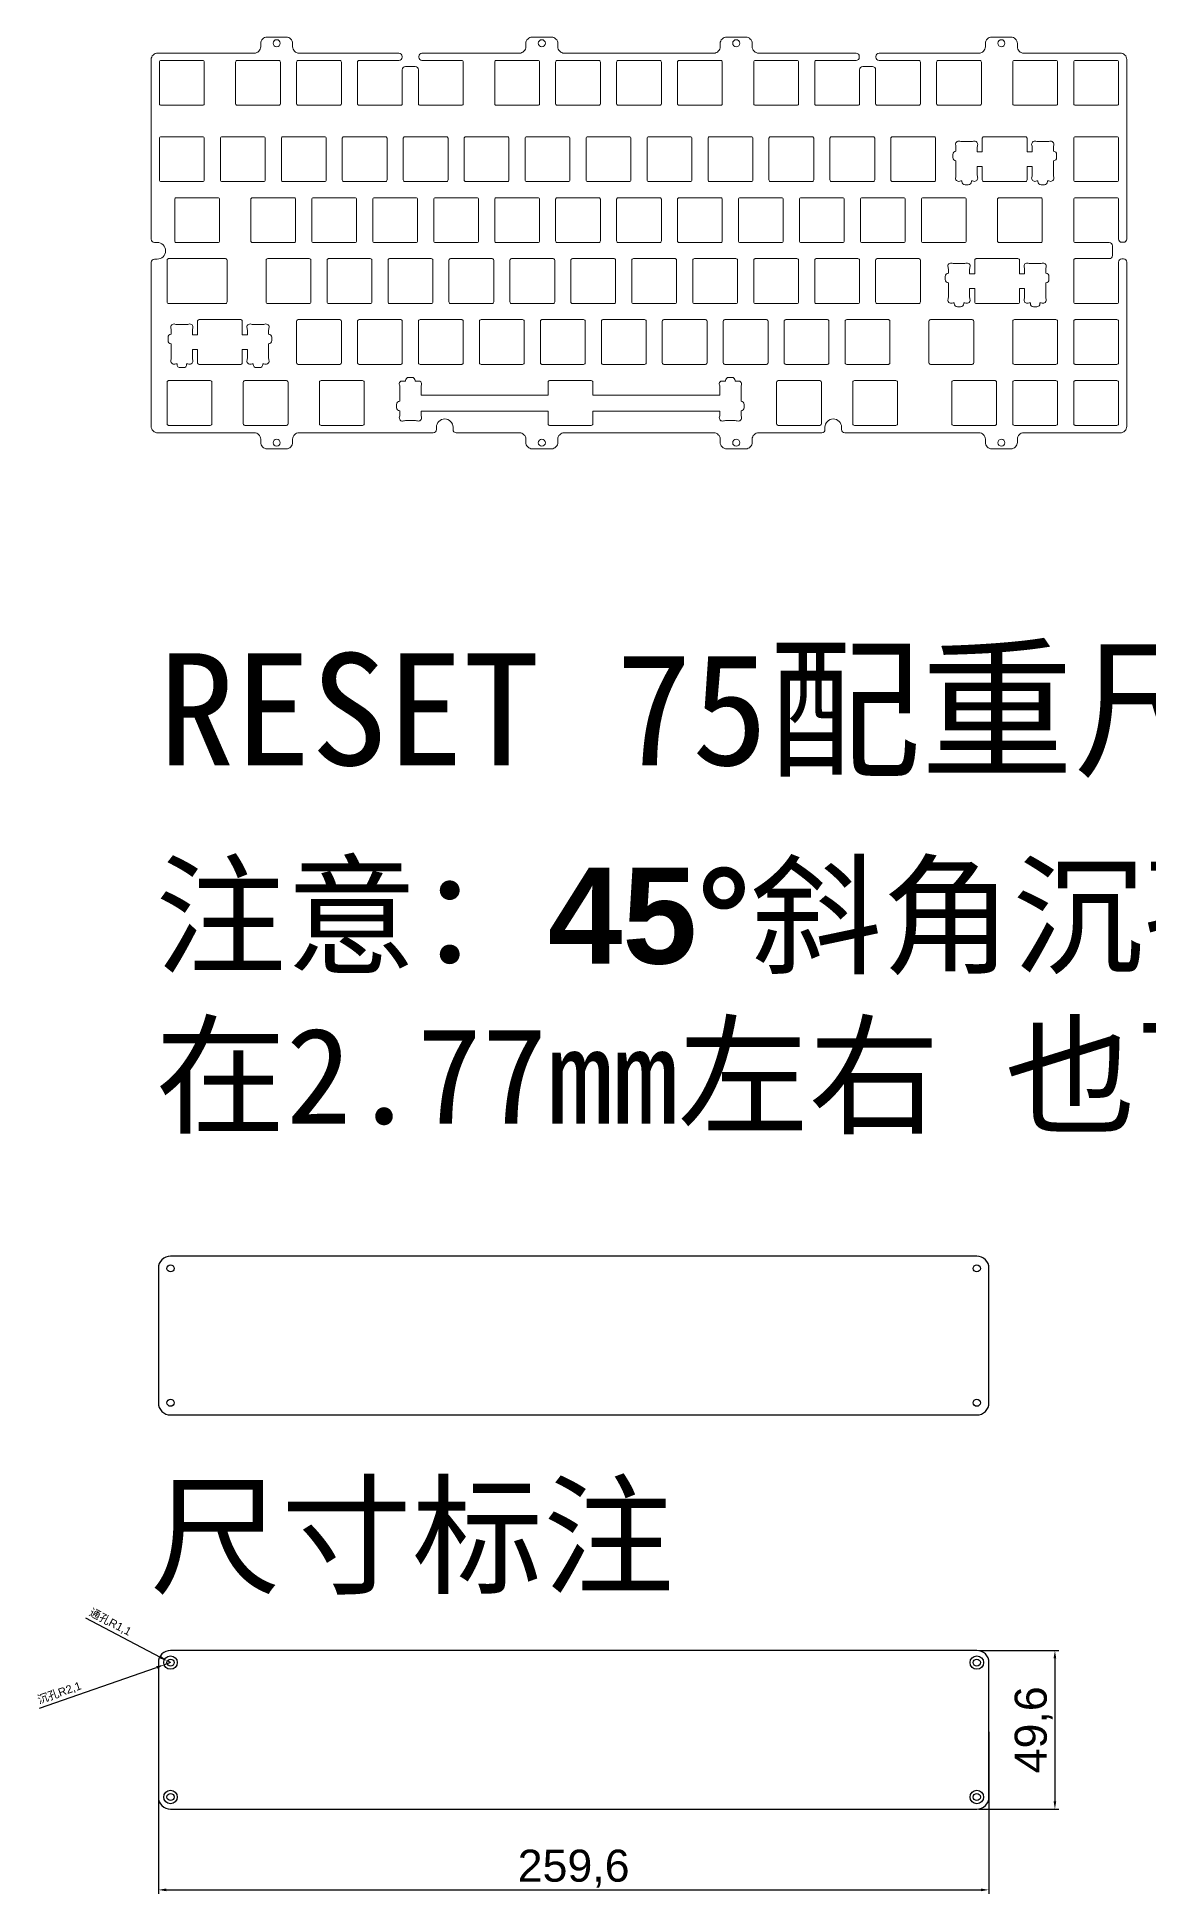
# Model space of a CAD drawing. Header units: millimetres. Extents: x 2670 to 4041, y 544 to 1639.
# Drawn here: x 2670 to 3018, y 544 to 1124 of the extents above; entities that cross this region are included whole.
import ezdxf

# ---------------------------------------------------------------- set-up
doc = ezdxf.new("R2010")
doc.units = ezdxf.units.MM
doc.layers.add('1', color=7, linetype='Continuous', lineweight=0)
doc.styles.get("Standard").update_dxf_attribs({"font": 'arial.ttf'})
doc.dimstyles.new('ISO-25', dxfattribs={"dimtxt": 2.5, "dimasz": 2.5, "dimexe": 1.25, "dimexo": 0.625, "dimtad": 1, "dimtxsty": 'Standard', "dimcen": 2.5, "dimadec": 0, "dimazin": 0, "dimtfac": 1, "dimtmove": 0, "dimatfit": 3, "dimfxl": 0, "dimarcsym": 0})

# ---------------------------------------------------------------- blocks, each defined once
blk = doc.blocks.new('*D58')
at = {"color": 0, "lineweight": -2, "transparency": 16777216}
for p, q in [((2707.94, 594.72), (2707.94, 544.08)), ((2967.54, 594.72), (2967.54, 544.08)), ((2710.44, 545.33), (2965.04, 545.33))]:
    blk.add_line(p, q, dxfattribs=at)
at = {"color": 0, "transparency": 16777216}
for points in [[(2710.44, 545.75), (2710.44, 544.91), (2707.94, 545.33)], [(2965.04, 545.75), (2965.04, 544.91), (2967.54, 545.33)]]:
    blk.add_solid(points, dxfattribs=at)
at = {"layer": 'Defpoints', "color": 0, "transparency": 16777216}
for p in [(2707.94, 595.34), (2967.54, 595.34), (2967.54, 545.33)]:
    blk.add_point(p, dxfattribs=at)
at = {"color": 0, "transparency": 16777216, "insert": (2837.74, 551.96), "char_height": 2.5, "attachment_point": 5}
blk.add_mtext('{\\H4x;259,6}', dxfattribs=at)
blk = doc.blocks.new('*D59')
at = {"color": 0, "lineweight": -2, "transparency": 16777216}
for p, q in [((2964.37, 620.14), (2989.4, 620.14)), ((2988.15, 617.64), (2988.15, 573.04)), ((2964.37, 570.54), (2989.4, 570.54))]:
    blk.add_line(p, q, dxfattribs=at)
at = {"color": 0, "transparency": 16777216}
for points in [[(2987.73, 617.64), (2988.57, 617.64), (2988.15, 620.14)], [(2987.73, 573.04), (2988.57, 573.04), (2988.15, 570.54)]]:
    blk.add_solid(points, dxfattribs=at)
at = {"layer": 'Defpoints', "color": 0, "transparency": 16777216}
for p in [(2963.74, 620.14), (2963.74, 570.54), (2988.15, 570.54)]:
    blk.add_point(p, dxfattribs=at)
at = {"color": 0, "transparency": 16777216, "insert": (2981.52, 595.34), "char_height": 2.5, "attachment_point": 5, "rotation": 90}
blk.add_mtext('{\\H4x;49,6}', dxfattribs=at)
blk = doc.blocks.new('*D60')
at = {"color": 0, "lineweight": -2, "transparency": 16777216}
for p, q in [((2685.14, 630.3), (2708.56, 618.02)), ((2711.74, 616.34), (2710.77, 616.86))]:
    blk.add_line(p, q, dxfattribs=at)
at = {"color": 0, "transparency": 16777216}
blk.add_solid([(2708.75, 618.39), (2708.36, 617.65), (2710.77, 616.86)], dxfattribs=at)
at = {"layer": 'Defpoints', "color": 0, "transparency": 16777216}
for p in [(2710.77, 616.86), (2711.74, 616.34)]:
    blk.add_point(p, dxfattribs=at)
at = {"color": 0, "transparency": 16777216, "insert": (2692.86, 628.86), "char_height": 2.5, "attachment_point": 5, "rotation": 332.32259}
blk.add_mtext('{\\fSimSun|b0|i0|c134|p2;通孔}R1,1', dxfattribs=at)
blk = doc.blocks.new('*D61')
at = {"color": 0, "lineweight": -2, "transparency": 16777216}
for p, q in [((2711.74, 616.34), (2709.76, 615.65)), ((2670.75, 602.1), (2707.4, 614.83))]:
    blk.add_line(p, q, dxfattribs=at)
at = {"color": 0, "transparency": 16777216}
blk.add_solid([(2707.26, 615.23), (2707.54, 614.44), (2709.76, 615.65)], dxfattribs=at)
at = {"layer": 'Defpoints', "color": 0, "transparency": 16777216}
for p in [(2709.76, 615.65), (2711.74, 616.34)]:
    blk.add_point(p, dxfattribs=at)
at = {"color": 0, "transparency": 16777216, "insert": (2677.07, 606.74), "char_height": 2.5, "attachment_point": 5, "rotation": 19.16026}
blk.add_mtext('{\\fSimSun|b0|i0|c134|p2;沉孔}R2,1', dxfattribs=at)

msp = doc.modelspace()

# ---------------------------------------------------------------- linework, layer by layer
at = {"color": 7, "linetype": 'Continuous', "lineweight": 25}
for p, q in [((2963.745, 743.316), (2711.745, 743.316)), ((2707.945, 739.516), (2707.945, 697.516)), ((2967.545, 697.516), (2967.545, 739.516)), ((2711.745, 693.716), (2963.745, 693.716)), ((2707.945, 616.344), (2707.945, 574.344)), ((2963.745, 620.144), (2711.745, 620.144)), ((2967.545, 574.344), (2967.545, 616.344)), ((2711.745, 570.544), (2963.745, 570.544))]:
    msp.add_line(p, q, dxfattribs=at)
for centre, radius in [((2711.745, 739.516), 1.1), ((2963.745, 739.516), 1.1), ((2711.745, 697.516), 1.1), ((2963.745, 697.516), 1.1), ((2711.745, 616.344), 2.1), ((2711.745, 616.344), 1.1), ((2963.745, 616.344), 2.1), ((2963.745, 616.344), 1.1), ((2711.745, 574.344), 2.1), ((2711.745, 574.344), 1.1), ((2963.745, 574.344), 2.1), ((2963.745, 574.344), 1.1)]:
    msp.add_circle(centre, radius, dxfattribs=at)
for centre, start, end in [((2711.745, 739.516), 90, 180), ((2963.745, 739.516), 0, 90), ((2711.745, 697.516), 180, 270), ((2963.745, 697.516), 270, 0), ((2711.745, 616.344), 90, 180), ((2963.745, 616.344), 0, 90), ((2711.745, 574.344), 180, 270), ((2963.745, 574.344), 270, 0)]:
    msp.add_arc(centre, 3.8, start, end, dxfattribs=at)
at = {"layer": '1'}
for points in [[(2784.195, 1103.425, -0.4142136), (2783.695, 1102.925), (2770.695, 1102.925, -0.4142136), (2770.195, 1103.425), (2770.195, 1116.425, -0.4142136), (2770.695, 1116.925), (2783.133, 1116.925, 0.4142136), (2784.133, 1117.925), (2784.133, 1118.233, 0.4142136), (2783.133, 1119.233), (2751.922, 1119.233, -0.4142136), (2749.922, 1121.233), (2749.922, 1122.233, 0.4142136), (2747.922, 1124.233), (2741.922, 1124.233, 0.4142136), (2739.922, 1122.233), (2739.922, 1121.233, -0.4142136), (2737.922, 1119.233), (2707.711, 1119.233, 0.4142136), (2705.711, 1117.233), (2705.711, 1061.069, 0.4142136), (2706.711, 1060.069), (2707.594, 1060.069, -1), (2707.594, 1054.869), (2706.711, 1054.869, 0.4142136), (2705.711, 1053.869), (2705.711, 1002.605, 0.4142136), (2707.711, 1000.605), (2737.922, 1000.605, -0.4142136), (2739.922, 998.605), (2739.922, 997.605, 0.4142136), (2741.922, 995.605), (2747.922, 995.605, 0.4142136), (2749.922, 997.605), (2749.922, 998.605, -0.4142136), (2751.922, 1000.605), (2793.849, 1000.605, 0.4142136), (2794.849, 1001.605), (2794.849, 1002.327, -1), (2800.049, 1002.327), (2800.049, 1001.605, 0.4142136), (2801.049, 1000.605), (2820.799, 1000.605, -0.4142136), (2822.799, 998.605), (2822.799, 997.605, 0.4142136), (2824.799, 995.605), (2830.799, 995.605, 0.4142136), (2832.799, 997.605), (2832.799, 998.605, -0.4142136), (2834.799, 1000.605), (2881.542, 1000.605, -0.4142136), (2883.542, 998.605), (2883.542, 997.605, 0.4142136), (2885.542, 995.605), (2891.542, 995.605, 0.4142136), (2893.542, 997.605), (2893.542, 998.605, -0.4142136), (2895.542, 1000.605), (2915.292, 1000.605, 0.4142136), (2916.292, 1001.605), (2916.292, 1002.327, -1), (2921.492, 1002.327), (2921.492, 1001.605, 0.4142136), (2922.492, 1000.605), (2964.419, 1000.605, -0.4142136), (2966.419, 998.605), (2966.419, 997.605, 0.4142136), (2968.419, 995.605), (2974.419, 995.605, 0.4142136), (2976.419, 997.605), (2976.419, 998.605, -0.4142136), (2978.419, 1000.605), (3008.605, 1000.605, 0.4142136), (3010.605, 1002.605), (3010.605, 1053.941, 0.4142136), (3009.605, 1054.941), (3009.033, 1054.941, 0.4142136), (3008.033, 1053.941), (3008.033, 1041.513, -0.4142136), (3007.533, 1041.013), (2994.533, 1041.013, -0.4142136), (2994.033, 1041.513), (2994.033, 1054.513, -0.4142136), (2994.533, 1055.013), (3005.122, 1055.013, 0.4142136), (3006.122, 1056.013), (3006.122, 1059.063, 0.4142136), (3005.122, 1060.063), (2994.533, 1060.063, -0.4142136), (2994.033, 1060.563), (2994.033, 1073.563, -0.4142136), (2994.533, 1074.063), (3007.533, 1074.063, -0.4142136), (3008.033, 1073.563), (3008.033, 1061.141, 0.4142136), (3009.033, 1060.141), (3009.605, 1060.141, 0.4142136), (3010.605, 1061.141), (3010.605, 1117.233, 0.4142136), (3008.605, 1119.233), (2978.419, 1119.233, -0.4142136), (2976.419, 1121.233), (2976.419, 1122.233, 0.4142136), (2974.419, 1124.233), (2968.419, 1124.233, 0.4142136), (2966.419, 1122.233), (2966.419, 1121.233, -0.4142136), (2964.419, 1119.233), (2933.208, 1119.233, 0.4142136), (2932.208, 1118.233), (2932.208, 1117.925, 0.4142136), (2933.208, 1116.925), (2945.62, 1116.925, -0.4142136), (2946.12, 1116.425), (2946.12, 1103.425, -0.4142136), (2945.62, 1102.925), (2932.62, 1102.925, -0.4142136), (2932.12, 1103.425), (2932.12, 1114.018, 0.4142136), (2931.12, 1115.018), (2928.07, 1115.018, 0.4142136), (2927.07, 1114.018), (2927.07, 1103.425, -0.4142136), (2926.57, 1102.925), (2913.57, 1102.925, -0.4142136), (2913.07, 1103.425), (2913.07, 1116.425, -0.4142136), (2913.57, 1116.925), (2926.008, 1116.925, 0.4142136), (2927.008, 1117.925), (2927.008, 1118.233, 0.4142136), (2926.008, 1119.233), (2895.542, 1119.233, -0.4142136), (2893.542, 1121.233), (2893.542, 1122.233, 0.4142136), (2891.542, 1124.233), (2885.542, 1124.233, 0.4142136), (2883.542, 1122.233), (2883.542, 1121.233, -0.4142136), (2881.542, 1119.233), (2834.799, 1119.233, -0.4142136), (2832.799, 1121.233), (2832.799, 1122.233, 0.4142136), (2830.799, 1124.233), (2824.799, 1124.233, 0.4142136), (2822.799, 1122.233), (2822.799, 1121.233, -0.4142136), (2820.799, 1119.233), (2790.333, 1119.233, 0.4142136), (2789.333, 1118.233), (2789.333, 1117.925, 0.4142136), (2790.333, 1116.925), (2802.745, 1116.925, -0.4142136), (2803.245, 1116.425), (2803.245, 1103.425, -0.4142136), (2802.745, 1102.925), (2789.745, 1102.925, -0.4142136), (2789.245, 1103.425), (2789.245, 1114.018, 0.4142136), (2788.245, 1115.018), (2785.195, 1115.018, 0.4142136), (2784.195, 1114.018)], [(2708.783, 1102.925), (2721.783, 1102.925, 0.4142136), (2722.283, 1103.425), (2722.283, 1116.425, 0.4142136), (2721.783, 1116.925), (2708.783, 1116.925, 0.4142136), (2708.283, 1116.425), (2708.283, 1103.425, 0.4142136)], [(2732.595, 1102.925), (2745.595, 1102.925, 0.4142136), (2746.095, 1103.425), (2746.095, 1116.425, 0.4142136), (2745.595, 1116.925), (2732.595, 1116.925, 0.4142136), (2732.095, 1116.425), (2732.095, 1103.425, 0.4142136)], [(2751.645, 1102.925), (2764.645, 1102.925, 0.4142136), (2765.145, 1103.425), (2765.145, 1116.425, 0.4142136), (2764.645, 1116.925), (2751.645, 1116.925, 0.4142136), (2751.145, 1116.425), (2751.145, 1103.425, 0.4142136)], [(2813.558, 1102.925), (2826.558, 1102.925, 0.4142136), (2827.058, 1103.425), (2827.058, 1116.425, 0.4142136), (2826.558, 1116.925), (2813.558, 1116.925, 0.4142136), (2813.058, 1116.425), (2813.058, 1103.425, 0.4142136)], [(2832.608, 1102.925), (2845.608, 1102.925, 0.4142136), (2846.108, 1103.425), (2846.108, 1116.425, 0.4142136), (2845.608, 1116.925), (2832.608, 1116.925, 0.4142136), (2832.108, 1116.425), (2832.108, 1103.425, 0.4142136)], [(2851.658, 1102.925), (2864.658, 1102.925, 0.4142136), (2865.158, 1103.425), (2865.158, 1116.425, 0.4142136), (2864.658, 1116.925), (2851.658, 1116.925, 0.4142136), (2851.158, 1116.425), (2851.158, 1103.425, 0.4142136)], [(2870.708, 1102.925), (2883.708, 1102.925, 0.4142136), (2884.208, 1103.425), (2884.208, 1116.425, 0.4142136), (2883.708, 1116.925), (2870.708, 1116.925, 0.4142136), (2870.208, 1116.425), (2870.208, 1103.425, 0.4142136)], [(2894.52, 1102.925), (2907.52, 1102.925, 0.4142136), (2908.02, 1103.425), (2908.02, 1116.425, 0.4142136), (2907.52, 1116.925), (2894.52, 1116.925, 0.4142136), (2894.02, 1116.425), (2894.02, 1103.425, 0.4142136)], [(2951.67, 1102.925), (2964.67, 1102.925, 0.4142136), (2965.17, 1103.425), (2965.17, 1116.425, 0.4142136), (2964.67, 1116.925), (2951.67, 1116.925, 0.4142136), (2951.17, 1116.425), (2951.17, 1103.425, 0.4142136)], [(2988.983, 1103.425), (2988.983, 1116.425, 0.4142136), (2988.483, 1116.925), (2975.483, 1116.925, 0.4142136), (2974.983, 1116.425), (2974.983, 1103.425, 0.4142136), (2975.483, 1102.925), (2988.483, 1102.925, 0.4142136)], [(2994.533, 1102.925), (3007.533, 1102.925, 0.4142136), (3008.033, 1103.425), (3008.033, 1116.425, 0.4142136), (3007.533, 1116.925), (2994.533, 1116.925, 0.4142136), (2994.033, 1116.425), (2994.033, 1103.425, 0.4142136)], [(2708.783, 1079.113), (2721.783, 1079.113, 0.4142136), (2722.283, 1079.613), (2722.283, 1092.613, 0.4142136), (2721.783, 1093.113), (2708.783, 1093.113, 0.4142136), (2708.283, 1092.613), (2708.283, 1079.613, 0.4142136)], [(2727.833, 1079.113), (2740.833, 1079.113, 0.4142136), (2741.333, 1079.613), (2741.333, 1092.613, 0.4142136), (2740.833, 1093.113), (2727.833, 1093.113, 0.4142136), (2727.333, 1092.613), (2727.333, 1079.613, 0.4142136)], [(2746.883, 1079.113), (2759.883, 1079.113, 0.4142136), (2760.383, 1079.613), (2760.383, 1092.613, 0.4142136), (2759.883, 1093.113), (2746.883, 1093.113, 0.4142136), (2746.383, 1092.613), (2746.383, 1079.613, 0.4142136)], [(2765.933, 1079.113), (2778.933, 1079.113, 0.4142136), (2779.433, 1079.613), (2779.433, 1092.613, 0.4142136), (2778.933, 1093.113), (2765.933, 1093.113, 0.4142136), (2765.433, 1092.613), (2765.433, 1079.613, 0.4142136)], [(2784.983, 1079.113), (2797.983, 1079.113, 0.4142136), (2798.483, 1079.613), (2798.483, 1092.613, 0.4142136), (2797.983, 1093.113), (2784.983, 1093.113, 0.4142136), (2784.483, 1092.613), (2784.483, 1079.613, 0.4142136)], [(2804.033, 1079.113), (2817.033, 1079.113, 0.4142136), (2817.533, 1079.613), (2817.533, 1092.613, 0.4142136), (2817.033, 1093.113), (2804.033, 1093.113, 0.4142136), (2803.533, 1092.613), (2803.533, 1079.613, 0.4142136)], [(2823.083, 1079.113), (2836.083, 1079.113, 0.4142136), (2836.583, 1079.613), (2836.583, 1092.613, 0.4142136), (2836.083, 1093.113), (2823.083, 1093.113, 0.4142136), (2822.583, 1092.613), (2822.583, 1079.613, 0.4142136)], [(2842.133, 1079.113), (2855.133, 1079.113, 0.4142136), (2855.633, 1079.613), (2855.633, 1092.613, 0.4142136), (2855.133, 1093.113), (2842.133, 1093.113, 0.4142136), (2841.633, 1092.613), (2841.633, 1079.613, 0.4142136)], [(2842.133, 1079.113), (2855.133, 1079.113, 0.4142136), (2855.633, 1079.613), (2855.633, 1092.613, 0.4142136), (2855.133, 1093.113), (2842.133, 1093.113, 0.4142136), (2841.633, 1092.613), (2841.633, 1079.613, 0.4142136)], [(2861.183, 1079.113), (2874.183, 1079.113, 0.4142136), (2874.683, 1079.613), (2874.683, 1092.613, 0.4142136), (2874.183, 1093.113), (2861.183, 1093.113, 0.4142136), (2860.683, 1092.613), (2860.683, 1079.613, 0.4142136)], [(2880.233, 1079.113), (2893.233, 1079.113, 0.4142136), (2893.733, 1079.613), (2893.733, 1092.613, 0.4142136), (2893.233, 1093.113), (2880.233, 1093.113, 0.4142136), (2879.733, 1092.613), (2879.733, 1079.613, 0.4142136)], [(2899.283, 1079.113), (2912.283, 1079.113, 0.4142136), (2912.783, 1079.613), (2912.783, 1092.613, 0.4142136), (2912.283, 1093.113), (2899.283, 1093.113, 0.4142136), (2898.783, 1092.613), (2898.783, 1079.613, 0.4142136)], [(2918.333, 1079.113), (2931.333, 1079.113, 0.4142136), (2931.833, 1079.613), (2931.833, 1092.613, 0.4142136), (2931.333, 1093.113), (2918.333, 1093.113, 0.4142136), (2917.833, 1092.613), (2917.833, 1079.613, 0.4142136)], [(2937.383, 1079.113), (2950.383, 1079.113, 0.4142136), (2950.883, 1079.613), (2950.883, 1092.613, 0.4142136), (2950.383, 1093.113), (2937.383, 1093.113, 0.4142136), (2936.883, 1092.613), (2936.883, 1079.613, 0.4142136)], [(2982.195, 1091.71, 0.6125159), (2980.935, 1090.45, -0.0785975), (2981.033, 1089.833), (2981.033, 1088.413), (2979.458, 1088.412), (2979.458, 1092.613, 0.4142136), (2978.958, 1093.113), (2965.958, 1093.113, 0.4142136), (2965.458, 1092.613), (2965.458, 1088.412), (2963.883, 1088.413), (2963.883, 1089.833, -0.0785975), (2963.98, 1090.45, 0.6125159), (2962.721, 1091.71, -0.0785975), (2962.103, 1091.613), (2959.012, 1091.613, -0.0785975), (2958.395, 1091.71, 0.6125159), (2957.135, 1090.45, -0.0785975), (2957.233, 1089.833), (2957.233, 1088.583, 0.4142136), (2956.233, 1087.583), (2956.233, 1086.583, 0.4142136), (2957.233, 1085.583), (2957.233, 1081.092, -0.0785975), (2957.135, 1080.475, 0.6125159), (2958.395, 1079.215, -0.0785975), (2959.012, 1079.313), (2959.058, 1079.313), (2959.058, 1079.113, 0.4142136), (2960.058, 1078.113), (2961.058, 1078.113, 0.4142136), (2962.058, 1079.113), (2962.058, 1079.313), (2962.103, 1079.313, -0.0785975), (2962.721, 1079.215, 0.6125159), (2963.98, 1080.475, -0.0785975), (2963.883, 1081.092), (2963.883, 1083.813), (2965.458, 1083.812), (2965.458, 1079.613, 0.4142136), (2965.958, 1079.113), (2978.958, 1079.113, 0.4142136), (2979.458, 1079.613), (2979.458, 1083.812), (2981.033, 1083.813), (2981.033, 1081.092, -0.0785975), (2980.935, 1080.475, 0.6125159), (2982.195, 1079.215, -0.0785975), (2982.812, 1079.313), (2982.858, 1079.313), (2982.858, 1079.113, 0.4142136), (2983.858, 1078.113), (2984.858, 1078.113, 0.4142136), (2985.858, 1079.113), (2985.858, 1079.313), (2985.903, 1079.313, -0.0785975), (2986.521, 1079.215, 0.6125159), (2987.78, 1080.475, -0.0785975), (2987.683, 1081.092), (2987.683, 1085.583, 0.4142136), (2988.683, 1086.583), (2988.683, 1087.583, 0.4142136), (2987.683, 1088.583), (2987.683, 1089.833, -0.0785975), (2987.78, 1090.45, 0.6125159), (2986.521, 1091.71, -0.0785975), (2985.903, 1091.613), (2982.812, 1091.613, -0.0785975)], [(2994.533, 1079.113), (3007.533, 1079.113, 0.4142136), (3008.033, 1079.613), (3008.033, 1092.613, 0.4142136), (3007.533, 1093.113), (2994.533, 1093.113, 0.4142136), (2994.033, 1092.613), (2994.033, 1079.613, 0.4142136)], [(2713.545, 1060.063), (2726.545, 1060.063, 0.4142136), (2727.045, 1060.563), (2727.045, 1073.563, 0.4142136), (2726.545, 1074.063), (2713.545, 1074.063, 0.4142136), (2713.045, 1073.563), (2713.045, 1060.563, 0.4142136)], [(2737.358, 1060.063), (2750.358, 1060.063, 0.4142136), (2750.858, 1060.563), (2750.858, 1073.563, 0.4142136), (2750.358, 1074.063), (2737.358, 1074.063, 0.4142136), (2736.858, 1073.563), (2736.858, 1060.563, 0.4142136)], [(2756.408, 1060.063), (2769.408, 1060.063, 0.4142136), (2769.908, 1060.563), (2769.908, 1073.563, 0.4142136), (2769.408, 1074.063), (2756.408, 1074.063, 0.4142136), (2755.908, 1073.563), (2755.908, 1060.563, 0.4142136)], [(2775.458, 1060.063), (2788.458, 1060.063, 0.4142136), (2788.958, 1060.563), (2788.958, 1073.563, 0.4142136), (2788.458, 1074.063), (2775.458, 1074.063, 0.4142136), (2774.958, 1073.563), (2774.958, 1060.563, 0.4142136)], [(2794.508, 1060.063), (2807.508, 1060.063, 0.4142136), (2808.008, 1060.563), (2808.008, 1073.563, 0.4142136), (2807.508, 1074.063), (2794.508, 1074.063, 0.4142136), (2794.008, 1073.563), (2794.008, 1060.563, 0.4142136)], [(2813.558, 1060.063), (2826.558, 1060.063, 0.4142136), (2827.058, 1060.563), (2827.058, 1073.563, 0.4142136), (2826.558, 1074.063), (2813.558, 1074.063, 0.4142136), (2813.058, 1073.563), (2813.058, 1060.563, 0.4142136)], [(2832.608, 1060.063), (2845.608, 1060.063, 0.4142136), (2846.108, 1060.563), (2846.108, 1073.563, 0.4142136), (2845.608, 1074.063), (2832.608, 1074.063, 0.4142136), (2832.108, 1073.563), (2832.108, 1060.563, 0.4142136)], [(2851.658, 1060.063), (2864.658, 1060.063, 0.4142136), (2865.158, 1060.563), (2865.158, 1073.563, 0.4142136), (2864.658, 1074.063), (2851.658, 1074.063, 0.4142136), (2851.158, 1073.563), (2851.158, 1060.563, 0.4142136)], [(2870.708, 1060.063), (2883.708, 1060.063, 0.4142136), (2884.208, 1060.563), (2884.208, 1073.563, 0.4142136), (2883.708, 1074.063), (2870.708, 1074.063, 0.4142136), (2870.208, 1073.563), (2870.208, 1060.563, 0.4142136)], [(2889.758, 1060.063), (2902.758, 1060.063, 0.4142136), (2903.258, 1060.563), (2903.258, 1073.563, 0.4142136), (2902.758, 1074.063), (2889.758, 1074.063, 0.4142136), (2889.258, 1073.563), (2889.258, 1060.563, 0.4142136)], [(2908.808, 1060.063), (2921.808, 1060.063, 0.4142136), (2922.308, 1060.563), (2922.308, 1073.563, 0.4142136), (2921.808, 1074.063), (2908.808, 1074.063, 0.4142136), (2908.308, 1073.563), (2908.308, 1060.563, 0.4142136)], [(2927.858, 1060.063), (2940.858, 1060.063, 0.4142136), (2941.358, 1060.563), (2941.358, 1073.563, 0.4142136), (2940.858, 1074.063), (2927.858, 1074.063, 0.4142136), (2927.358, 1073.563), (2927.358, 1060.563, 0.4142136)], [(2946.908, 1060.063), (2959.908, 1060.063, 0.4142136), (2960.408, 1060.563), (2960.408, 1073.563, 0.4142136), (2959.908, 1074.063), (2946.908, 1074.063, 0.4142136), (2946.408, 1073.563), (2946.408, 1060.563, 0.4142136)], [(2970.72, 1060.063), (2983.72, 1060.063, 0.4142136), (2984.22, 1060.563), (2984.22, 1073.563, 0.4142136), (2983.72, 1074.063), (2970.72, 1074.063, 0.4142136), (2970.22, 1073.563), (2970.22, 1060.563, 0.4142136)], [(2728.927, 1041.013, 0.4142136), (2729.427, 1041.513), (2729.427, 1054.513, 0.4142136), (2728.927, 1055.013), (2711.164, 1055.013, 0.4142136), (2710.664, 1054.513), (2710.664, 1041.513, 0.4142136), (2711.164, 1041.013)], [(2742.12, 1041.013), (2755.12, 1041.013, 0.4142136), (2755.62, 1041.513), (2755.62, 1054.513, 0.4142136), (2755.12, 1055.013), (2742.12, 1055.013, 0.4142136), (2741.62, 1054.513), (2741.62, 1041.513, 0.4142136)], [(2761.17, 1041.013), (2774.17, 1041.013, 0.4142136), (2774.67, 1041.513), (2774.67, 1054.513, 0.4142136), (2774.17, 1055.013), (2761.17, 1055.013, 0.4142136), (2760.67, 1054.513), (2760.67, 1041.513, 0.4142136)], [(2780.22, 1041.013), (2793.22, 1041.013, 0.4142136), (2793.72, 1041.513), (2793.72, 1054.513, 0.4142136), (2793.22, 1055.013), (2780.22, 1055.013, 0.4142136), (2779.72, 1054.513), (2779.72, 1041.513, 0.4142136)], [(2799.27, 1041.013), (2812.27, 1041.013, 0.4142136), (2812.77, 1041.513), (2812.77, 1054.513, 0.4142136), (2812.27, 1055.013), (2799.27, 1055.013, 0.4142136), (2798.77, 1054.513), (2798.77, 1041.513, 0.4142136)], [(2818.32, 1041.013), (2831.32, 1041.013, 0.4142136), (2831.82, 1041.513), (2831.82, 1054.513, 0.4142136), (2831.32, 1055.013), (2818.32, 1055.013, 0.4142136), (2817.82, 1054.513), (2817.82, 1041.513, 0.4142136)], [(2837.37, 1041.013), (2850.37, 1041.013, 0.4142136), (2850.87, 1041.513), (2850.87, 1054.513, 0.4142136), (2850.37, 1055.013), (2837.37, 1055.013, 0.4142136), (2836.87, 1054.513), (2836.87, 1041.513, 0.4142136)], [(2856.42, 1041.013), (2869.42, 1041.013, 0.4142136), (2869.92, 1041.513), (2869.92, 1054.513, 0.4142136), (2869.42, 1055.013), (2856.42, 1055.013, 0.4142136), (2855.92, 1054.513), (2855.92, 1041.513, 0.4142136)], [(2875.47, 1041.013), (2888.47, 1041.013, 0.4142136), (2888.97, 1041.513), (2888.97, 1054.513, 0.4142136), (2888.47, 1055.013), (2875.47, 1055.013, 0.4142136), (2874.97, 1054.513), (2874.97, 1041.513, 0.4142136)], [(2894.52, 1041.013), (2907.52, 1041.013, 0.4142136), (2908.02, 1041.513), (2908.02, 1054.513, 0.4142136), (2907.52, 1055.013), (2894.52, 1055.013, 0.4142136), (2894.02, 1054.513), (2894.02, 1041.513, 0.4142136)], [(2913.57, 1041.013), (2926.57, 1041.013, 0.4142136), (2927.07, 1041.513), (2927.07, 1054.513, 0.4142136), (2926.57, 1055.013), (2913.57, 1055.013, 0.4142136), (2913.07, 1054.513), (2913.07, 1041.513, 0.4142136)], [(2932.62, 1041.013), (2945.62, 1041.013, 0.4142136), (2946.12, 1041.513), (2946.12, 1054.513, 0.4142136), (2945.62, 1055.013), (2932.62, 1055.013, 0.4142136), (2932.12, 1054.513), (2932.12, 1041.513, 0.4142136)], [(2979.814, 1053.61, 0.6125159), (2978.554, 1052.35, -0.0785975), (2978.652, 1051.733), (2978.652, 1050.313), (2977.077, 1050.312), (2977.077, 1054.513, 0.4142136), (2976.577, 1055.013), (2963.577, 1055.013, 0.4142136), (2963.077, 1054.513), (2963.077, 1050.312), (2961.502, 1050.313), (2961.502, 1051.733, -0.0785975), (2961.599, 1052.35, 0.6125159), (2960.339, 1053.61, -0.0785975), (2959.722, 1053.513), (2956.631, 1053.513, -0.0785975), (2956.014, 1053.61, 0.6125159), (2954.754, 1052.35, -0.0785975), (2954.852, 1051.733), (2954.852, 1050.483, 0.4142136), (2953.852, 1049.483), (2953.852, 1048.483, 0.4142136), (2954.852, 1047.483), (2954.852, 1042.992, -0.0785975), (2954.754, 1042.375, 0.6125159), (2956.014, 1041.115, -0.0785975), (2956.631, 1041.213), (2956.677, 1041.213), (2956.677, 1041.013, 0.4142136), (2957.677, 1040.013), (2958.677, 1040.013, 0.4142136), (2959.677, 1041.013), (2959.677, 1041.213), (2959.722, 1041.213, -0.0785975), (2960.339, 1041.115, 0.6125159), (2961.599, 1042.375, -0.0785975), (2961.502, 1042.992), (2961.502, 1045.713), (2963.077, 1045.712), (2963.077, 1041.513, 0.4142136), (2963.577, 1041.013), (2976.577, 1041.013, 0.4142136), (2977.077, 1041.513), (2977.077, 1045.712), (2978.652, 1045.713), (2978.652, 1042.992, -0.0785975), (2978.554, 1042.375, 0.6125159), (2979.814, 1041.115, -0.0785975), (2980.431, 1041.213), (2980.477, 1041.213), (2980.477, 1041.013, 0.4142136), (2981.477, 1040.013), (2982.477, 1040.013, 0.4142136), (2983.477, 1041.013), (2983.477, 1041.213), (2983.522, 1041.213, -0.0785975), (2984.139, 1041.115, 0.6125159), (2985.399, 1042.375, -0.0785975), (2985.302, 1042.992), (2985.302, 1047.483, 0.4142136), (2986.302, 1048.483), (2986.302, 1049.483, 0.4142136), (2985.302, 1050.483), (2985.302, 1051.733, -0.0785975), (2985.399, 1052.35, 0.6125159), (2984.139, 1053.61, -0.0785975), (2983.522, 1053.513), (2980.431, 1053.513, -0.0785975)], [(2736.926, 1034.56, 0.6125159), (2735.667, 1033.3, -0.0785975), (2735.764, 1032.683), (2735.764, 1031.263), (2734.189, 1031.262), (2734.189, 1035.463, 0.4142136), (2733.689, 1035.963), (2720.689, 1035.963, 0.4142136), (2720.189, 1035.463), (2720.189, 1031.262), (2718.614, 1031.263), (2718.614, 1032.683, -0.0785975), (2718.712, 1033.3, 0.6125159), (2717.452, 1034.56, -0.0785975), (2716.835, 1034.463), (2713.744, 1034.463, -0.0785975), (2713.126, 1034.56, 0.6125159), (2711.867, 1033.3, -0.0785975), (2711.964, 1032.683), (2711.964, 1031.433, 0.4142136), (2710.964, 1030.433), (2710.964, 1029.433, 0.4142136), (2711.964, 1028.433), (2711.964, 1023.942, -0.0785975), (2711.867, 1023.325, 0.6125159), (2713.126, 1022.065, -0.0785975), (2713.744, 1022.163), (2713.789, 1022.163), (2713.789, 1021.963, 0.4142136), (2714.789, 1020.963), (2715.789, 1020.963, 0.4142136), (2716.789, 1021.963), (2716.789, 1022.163), (2716.835, 1022.163, -0.0785975), (2717.452, 1022.065, 0.6125159), (2718.712, 1023.325, -0.0785975), (2718.614, 1023.942), (2718.614, 1026.663), (2720.189, 1026.662), (2720.189, 1022.463, 0.4142136), (2720.689, 1021.963), (2733.689, 1021.963, 0.4142136), (2734.189, 1022.463), (2734.189, 1026.662), (2735.764, 1026.663), (2735.764, 1023.942, -0.0785975), (2735.667, 1023.325, 0.6125159), (2736.926, 1022.065, -0.0785975), (2737.544, 1022.163), (2737.589, 1022.163), (2737.589, 1021.963, 0.4142136), (2738.589, 1020.963), (2739.589, 1020.963, 0.4142136), (2740.589, 1021.963), (2740.589, 1022.163), (2740.635, 1022.163, -0.0785975), (2741.252, 1022.065, 0.6125159), (2742.512, 1023.325, -0.0785975), (2742.414, 1023.942), (2742.414, 1028.433, 0.4142136), (2743.414, 1029.433), (2743.414, 1030.433, 0.4142136), (2742.414, 1031.433), (2742.414, 1032.683, -0.0785975), (2742.512, 1033.3, 0.6125159), (2741.252, 1034.56, -0.0785975), (2740.635, 1034.463), (2737.544, 1034.463, -0.0785975)], [(2751.645, 1021.963), (2764.645, 1021.963, 0.4142136), (2765.145, 1022.463), (2765.145, 1035.463, 0.4142136), (2764.645, 1035.963), (2751.645, 1035.963, 0.4142136), (2751.145, 1035.463), (2751.145, 1022.463, 0.4142136)], [(2770.695, 1021.963), (2783.695, 1021.963, 0.4142136), (2784.195, 1022.463), (2784.195, 1035.463, 0.4142136), (2783.695, 1035.963), (2770.695, 1035.963, 0.4142136), (2770.195, 1035.463), (2770.195, 1022.463, 0.4142136)], [(2789.745, 1021.963), (2802.745, 1021.963, 0.4142136), (2803.245, 1022.463), (2803.245, 1035.463, 0.4142136), (2802.745, 1035.963), (2789.745, 1035.963, 0.4142136), (2789.245, 1035.463), (2789.245, 1022.463, 0.4142136)], [(2808.795, 1021.963), (2821.795, 1021.963, 0.4142136), (2822.295, 1022.463), (2822.295, 1035.463, 0.4142136), (2821.795, 1035.963), (2808.795, 1035.963, 0.4142136), (2808.295, 1035.463), (2808.295, 1022.463, 0.4142136)], [(2827.845, 1021.963), (2840.845, 1021.963, 0.4142136), (2841.345, 1022.463), (2841.345, 1035.463, 0.4142136), (2840.845, 1035.963), (2827.845, 1035.963, 0.4142136), (2827.345, 1035.463), (2827.345, 1022.463, 0.4142136)], [(2846.895, 1021.963), (2859.895, 1021.963, 0.4142136), (2860.395, 1022.463), (2860.395, 1035.463, 0.4142136), (2859.895, 1035.963), (2846.895, 1035.963, 0.4142136), (2846.395, 1035.463), (2846.395, 1022.463, 0.4142136)], [(2865.945, 1021.963), (2878.945, 1021.963, 0.4142136), (2879.445, 1022.463), (2879.445, 1035.463, 0.4142136), (2878.945, 1035.963), (2865.945, 1035.963, 0.4142136), (2865.445, 1035.463), (2865.445, 1022.463, 0.4142136)], [(2884.995, 1021.963), (2897.995, 1021.963, 0.4142136), (2898.495, 1022.463), (2898.495, 1035.463, 0.4142136), (2897.995, 1035.963), (2884.995, 1035.963, 0.4142136), (2884.495, 1035.463), (2884.495, 1022.463, 0.4142136)], [(2904.045, 1021.963), (2917.045, 1021.963, 0.4142136), (2917.545, 1022.463), (2917.545, 1035.463, 0.4142136), (2917.045, 1035.963), (2904.045, 1035.963, 0.4142136), (2903.545, 1035.463), (2903.545, 1022.463, 0.4142136)], [(2923.095, 1021.963), (2936.095, 1021.963, 0.4142136), (2936.595, 1022.463), (2936.595, 1035.463, 0.4142136), (2936.095, 1035.963), (2923.095, 1035.963, 0.4142136), (2922.595, 1035.463), (2922.595, 1022.463, 0.4142136)], [(2949.289, 1021.963), (2962.289, 1021.963, 0.4142136), (2962.789, 1022.463), (2962.789, 1035.463, 0.4142136), (2962.289, 1035.963), (2949.289, 1035.963, 0.4142136), (2948.789, 1035.463), (2948.789, 1022.463, 0.4142136)], [(2975.483, 1021.963), (2988.483, 1021.963, 0.4142136), (2988.983, 1022.463), (2988.983, 1035.463, 0.4142136), (2988.483, 1035.963), (2975.483, 1035.963, 0.4142136), (2974.983, 1035.463), (2974.983, 1022.463, 0.4142136)], [(2994.533, 1021.963), (3007.533, 1021.963, 0.4142136), (3008.033, 1022.463), (3008.033, 1035.463, 0.4142136), (3007.533, 1035.963), (2994.533, 1035.963, 0.4142136), (2994.033, 1035.463), (2994.033, 1022.463, 0.4142136)], [(2711.164, 1002.913), (2724.164, 1002.913, 0.4142136), (2724.664, 1003.413), (2724.664, 1016.413, 0.4142136), (2724.164, 1016.913), (2711.164, 1016.913, 0.4142136), (2710.664, 1016.413), (2710.664, 1003.413, 0.4142136)], [(2734.977, 1002.913), (2747.977, 1002.913, 0.4142136), (2748.477, 1003.413), (2748.477, 1016.413, 0.4142136), (2747.977, 1016.913), (2734.977, 1016.913, 0.4142136), (2734.477, 1016.413), (2734.477, 1003.413, 0.4142136)], [(2758.789, 1002.913), (2771.789, 1002.913, 0.4142136), (2772.289, 1003.413), (2772.289, 1016.413, 0.4142136), (2771.789, 1016.913), (2758.789, 1016.913, 0.4142136), (2758.289, 1016.413), (2758.289, 1003.413, 0.4142136)], [(2883.303, 1005.575, 0.6125159), (2884.563, 1004.315, -0.0785975), (2885.181, 1004.413), (2888.272, 1004.413, -0.0766821), (2888.889, 1004.315, 0.6125159), (2890.149, 1005.575, -0.0785975), (2890.051, 1006.192), (2890.051, 1007.443, 0.4142136), (2891.051, 1008.443), (2891.051, 1009.443, 0.4142136), (2890.051, 1010.443), (2890.051, 1014.933, -0.0785975), (2890.149, 1015.55, 0.6726422), (2888.94, 1016.713), (2888.226, 1016.713), (2888.226, 1016.913, 0.4142136), (2887.226, 1017.913), (2886.226, 1017.913, 0.4142136), (2885.226, 1016.913), (2885.226, 1016.713), (2884.512, 1016.713, 0.6726422), (2883.303, 1015.55, -0.0785975), (2883.401, 1014.933), (2883.401, 1012.413), (2843.727, 1012.413), (2843.727, 1016.413, 0.4142136), (2843.227, 1016.913), (2830.227, 1016.913, 0.4142136), (2829.727, 1016.413), (2829.727, 1012.413), (2790.051, 1012.413), (2790.051, 1014.933, -0.0785975), (2790.149, 1015.55, 0.6726422), (2788.94, 1016.713), (2788.226, 1016.713), (2788.226, 1016.913, 0.4142136), (2787.226, 1017.913), (2786.226, 1017.913, 0.4142136), (2785.226, 1016.913), (2785.226, 1016.713), (2784.512, 1016.713, 0.6726422), (2783.303, 1015.55, -0.0785975), (2783.401, 1014.933), (2783.401, 1010.443, 0.4142136), (2782.401, 1009.443), (2782.401, 1008.443, 0.4142136), (2783.401, 1007.443), (2783.401, 1006.192, -0.0785975), (2783.303, 1005.575, 0.6218266), (2784.563, 1004.315, -0.0602971), (2785.181, 1004.413), (2788.272, 1004.413, -0.0785975), (2788.889, 1004.315, 0.6125159), (2790.149, 1005.575, -0.0785975), (2790.051, 1006.192), (2790.051, 1007.413), (2829.727, 1007.413), (2829.727, 1003.413, 0.4142136), (2830.227, 1002.913), (2843.227, 1002.913, 0.4142136), (2843.727, 1003.413), (2843.727, 1007.413), (2883.401, 1007.413), (2883.401, 1006.192, -0.0785975)], [(2901.664, 1002.913), (2914.664, 1002.913, 0.4142136), (2915.164, 1003.413), (2915.164, 1016.413, 0.4142136), (2914.664, 1016.913), (2901.664, 1016.913, 0.4142136), (2901.164, 1016.413), (2901.164, 1003.413, 0.4142136)], [(2925.477, 1002.913), (2938.477, 1002.913, 0.4142136), (2938.977, 1003.413), (2938.977, 1016.413, 0.4142136), (2938.477, 1016.913), (2925.477, 1016.913, 0.4142136), (2924.977, 1016.413), (2924.977, 1003.413, 0.4142136)], [(2956.433, 1002.913), (2969.433, 1002.913, 0.4142136), (2969.933, 1003.413), (2969.933, 1016.413, 0.4142136), (2969.433, 1016.913), (2956.433, 1016.913, 0.4142136), (2955.933, 1016.413), (2955.933, 1003.413, 0.4142136)], [(2975.483, 1002.913), (2988.483, 1002.913, 0.4142136), (2988.983, 1003.413), (2988.983, 1016.413, 0.4142136), (2988.483, 1016.913), (2975.483, 1016.913, 0.4142136), (2974.983, 1016.413), (2974.983, 1003.413, 0.4142136)], [(2994.533, 1002.913), (3007.533, 1002.913, 0.4142136), (3008.033, 1003.413), (3008.033, 1016.413, 0.4142136), (3007.533, 1016.913), (2994.533, 1016.913, 0.4142136), (2994.033, 1016.413), (2994.033, 1003.413, 0.4142136)]]:
    msp.add_lwpolyline(points, format="xyb", close=True, dxfattribs=at)
for centre in [(2744.922, 1122.333), (2827.799, 1122.333), (2888.542, 1122.333), (2971.419, 1122.333), (2744.922, 997.505), (2827.799, 997.505), (2888.542, 997.505), (2971.419, 997.505)]:
    msp.add_circle(centre, 1.1, dxfattribs=at)

# ---------------------------------------------------------------- texts
at = {"color": 1, "attachment_point": 1}
for s, width, insert, char_height in [('{\\fSimSun|b1|i0|c134|p2;RESET 75配重尺寸}', 525.08963, (2708.025, 931.747), 35), ('{\\fSimSun|b1|i0|c134|p2;注意：\\fArial|b1|i0|c0|p34;45°\\fSimSun|b1|i0|c134|p2;斜角沉孔\\fArial|b1|i0|c0|p34;   \\fSimSun|b1|i0|c134|p2;深度\\fArial|b1|i0|c0|p34;1mm    \\fSimSun|b1|i0|c134|p2;整体厚度\\fArial|b1|i0|c0|p34;3\\fSimSun|b1|i0|c134|p2;mm（ps：3mm亚克力实际厚度在2.77mm左右 也可以）}', 1307.98672, (2706.936, 864.731), 30), ('{\\fSimSun|b1|i0|c134|p2;尺寸标注}', 1307.98672, (2705.383, 670.961), 30)]:
    msp.add_mtext_dynamic_manual_height_columns(s, width=width, gutter_width=12.5, heights=[0], dxfattribs=dict(at, insert=insert, char_height=char_height))

# ---------------------------------------------------------------- dimensions: what is measured, and where the dimension line sits
for mpoint, text, picture, middle in [((2710.771, 616.855), '{\\fSimSun|b0|i0|c134|p2;通孔}<>', '*D60', (2691.784, 626.814)), ((2709.761, 615.655), '{\\fSimSun|b0|i0|c134|p2;沉孔}<>', '*D61', (2677.831, 604.56))]:
    dim = msp.add_radius_dim(center=(2711.745, 616.344), mpoint=mpoint, text=text, dimstyle='ISO-25')
    dim.commit()
    dim.dimension.update_dxf_attribs({"geometry": picture, "text_midpoint": middle, "dimtype": 164})
dim = msp.add_linear_dim(base=(2988.15, 570.544), p1=(2963.745, 620.144), p2=(2963.745, 570.544), angle=90, text='{\\H4x;<>}', dimstyle='ISO-25')
dim.commit()
dim.dimension.update_dxf_attribs({"geometry": '*D59', "text_midpoint": (2981.516, 595.344)})
dim = msp.add_linear_dim(base=(2967.545, 545.33), p1=(2707.945, 595.344), p2=(2967.545, 595.344), text='{\\H4x;<>}', dimstyle='ISO-25')
dim.commit()
dim.dimension.update_dxf_attribs({"geometry": '*D58', "text_midpoint": (2837.745, 551.964)})

doc.saveas('drawing.dxf')
